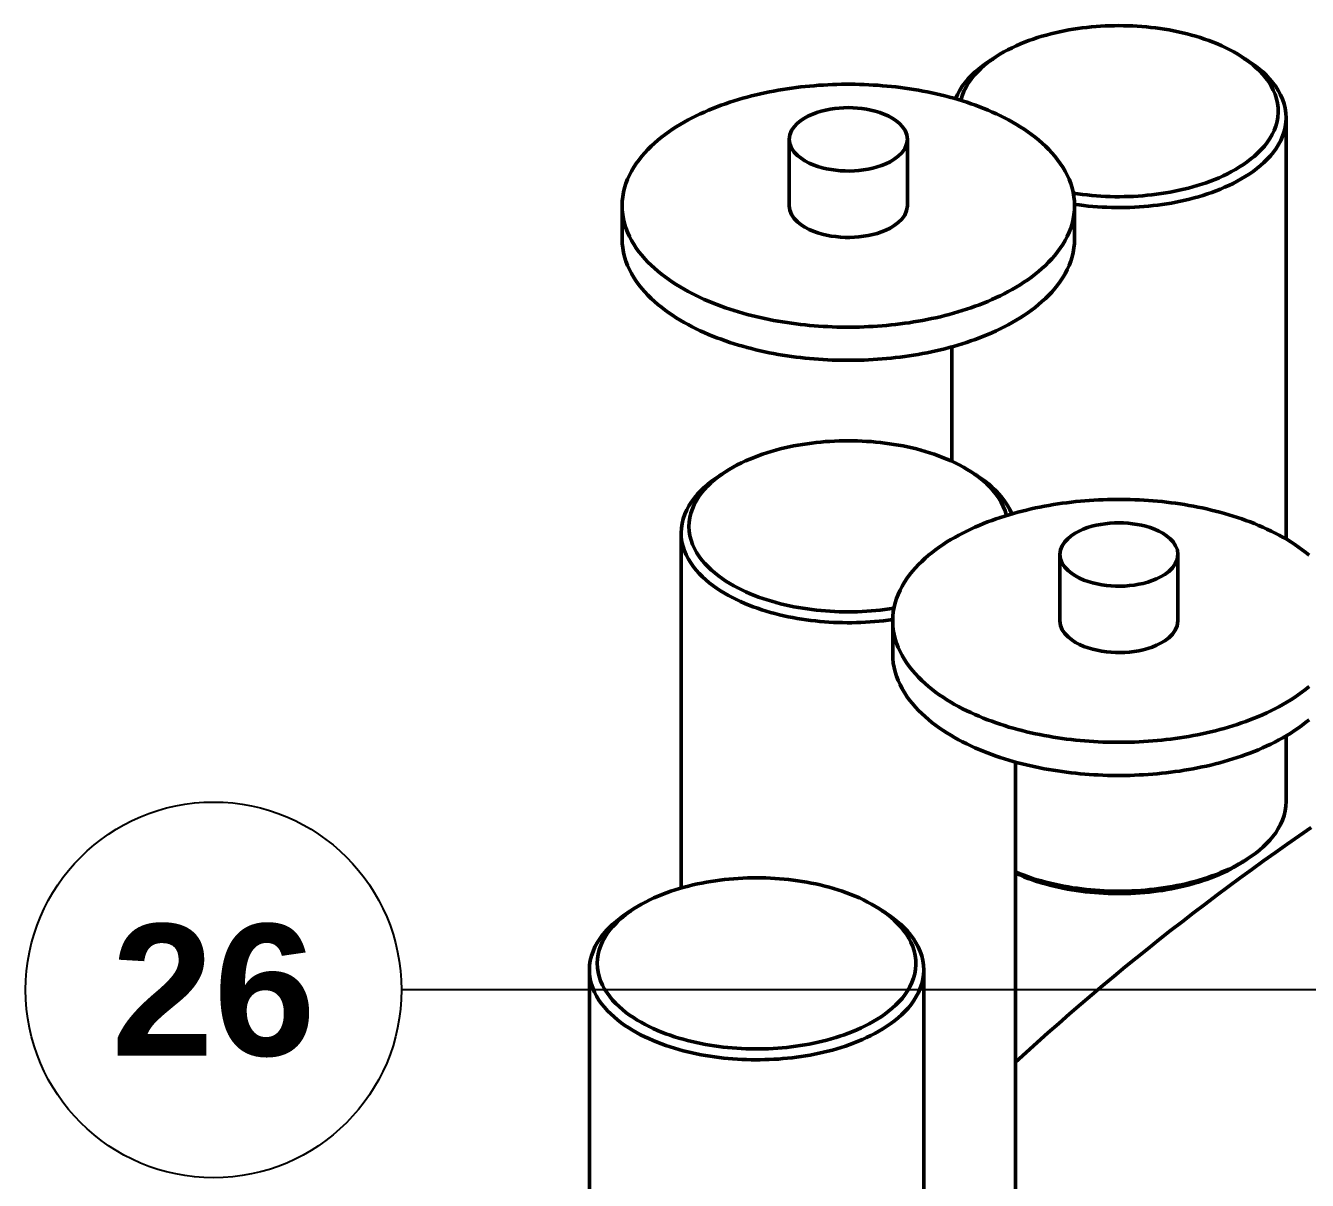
# Model space of a CAD drawing. Header units: millimetres. Extents: x 0 to 841, y 0 to 594.
# Drawn here: x 218.7 to 252.8, y 404.14 to 434.87 of the extents above; entities that cross this region are included whole.
import ezdxf
from ezdxf.enums import TextEntityAlignment as Align

# ---------------------------------------------------------------- set-up
doc = ezdxf.new("R2010")
doc.units = ezdxf.units.MM
for name, color, linetype, lineweight in [('COTA', 7, 'CONTINUOUS', 25), ('FINA', 7, 'CONTINUOUS', 25), ('TXT', 7, 'CONTINUOUS', 25), ('VIS', 7, 'CONTINUOUS', 50)]:
    doc.layers.add(name, color=color, linetype=linetype, lineweight=lineweight)
doc.styles.add('STDB', font='LiberationSans-Bold.ttf')

msp = doc.modelspace()

# ---------------------------------------------------------------- linework, layer by layer
at = {"layer": 'COTA'}
msp.add_line((323.043, 409.209), (228.697, 409.209), dxfattribs=at)
at = {"layer": 'FINA'}
msp.add_circle((223.697, 409.209), 5, dxfattribs=at)
at = {"layer": 'VIS'}
for points in [[(251.057, 434.042), (250.954, 434.107), (250.848, 434.169), (250.741, 434.227), (250.632, 434.281), (250.521, 434.333), (250.409, 434.382), (250.296, 434.428), (250.182, 434.472), (250.067, 434.513), (249.952, 434.551), (249.835, 434.587), (249.718, 434.62), (249.6, 434.651), (249.481, 434.68), (249.362, 434.707), (249.242, 434.732), (249.122, 434.754), (249.002, 434.775), (248.881, 434.793), (248.76, 434.809), (248.639, 434.824), (248.518, 434.836), (248.396, 434.846), (248.275, 434.855), (248.153, 434.862), (248.031, 434.866), (247.909, 434.869), (247.787, 434.87), (247.665, 434.869), (247.543, 434.866), (247.421, 434.862), (247.299, 434.855), (247.177, 434.846), (247.055, 434.836), (246.934, 434.824), (246.813, 434.809), (246.692, 434.793), (246.571, 434.775), (246.451, 434.754), (246.331, 434.732), (246.211, 434.707), (246.092, 434.68), (245.974, 434.651), (245.856, 434.62), (245.738, 434.587), (245.622, 434.551), (245.506, 434.513), (245.391, 434.472), (245.277, 434.428), (245.164, 434.382), (245.052, 434.333), (244.942, 434.281), (244.833, 434.227), (244.725, 434.169), (244.62, 434.107), (244.516, 434.042)], [(244.355, 433.937), (244.25, 433.867), (244.149, 433.792), (244.05, 433.714), (243.955, 433.631), (243.864, 433.544), (243.777, 433.452), (243.695, 433.356), (243.62, 433.255), (243.551, 433.149), (243.491, 433.038), (243.439, 432.923)], [(244.516, 434.042), (244.411, 433.971), (244.309, 433.895), (244.21, 433.816), (244.114, 433.731), (244.023, 433.642), (243.938, 433.548), (243.858, 433.449), (243.784, 433.345), (243.719, 433.236), (243.663, 433.122), (243.616, 433.003), (243.581, 432.881)], [(244.516, 434.042), (244.355, 433.937)], [(244.438, 433.99), (244.424, 433.981), (244.41, 433.973), (244.396, 433.964), (244.382, 433.955), (244.369, 433.946), (244.355, 433.937)], [(250.785, 430.984), (250.892, 431.044), (250.998, 431.108), (251.102, 431.175), (251.203, 431.246), (251.301, 431.321), (251.396, 431.4), (251.487, 431.483), (251.574, 431.571), (251.656, 431.663), (251.732, 431.76), (251.801, 431.862), (251.864, 431.969), (251.917, 432.08), (251.961, 432.196), (251.994, 432.315), (252.016, 432.436), (252.026, 432.559), (252.023, 432.682), (252.008, 432.805), (251.981, 432.925), (251.943, 433.043), (251.895, 433.156), (251.837, 433.266), (251.772, 433.37), (251.699, 433.47), (251.621, 433.565), (251.537, 433.656), (251.448, 433.742), (251.355, 433.823), (251.259, 433.9), (251.159, 433.973), (251.057, 434.042)], [(251.057, 434.042), (251.218, 433.937)], [(251.218, 433.937), (251.205, 433.946), (251.191, 433.955), (251.177, 433.964), (251.163, 433.973), (251.149, 433.981), (251.135, 433.99)], [(252.236, 432.417), (252.229, 432.544), (252.211, 432.67), (252.18, 432.793), (252.139, 432.913), (252.087, 433.029), (252.026, 433.141), (251.958, 433.248), (251.882, 433.35), (251.8, 433.448), (251.713, 433.54), (251.622, 433.628), (251.526, 433.712), (251.426, 433.791), (251.324, 433.866), (251.218, 433.937)], [(246.606, 430.078), (246.601, 430.198), (246.589, 430.318), (246.568, 430.437), (246.54, 430.555), (246.504, 430.67), (246.46, 430.783), (246.411, 430.893), (246.355, 431), (246.294, 431.104), (246.227, 431.205), (246.156, 431.303), (246.081, 431.397), (246.001, 431.489), (245.919, 431.577), (245.833, 431.662), (245.744, 431.744), (245.653, 431.823), (245.559, 431.899), (245.463, 431.972), (245.365, 432.043), (245.265, 432.111), (245.163, 432.176), (245.06, 432.24), (244.956, 432.3), (244.85, 432.359), (244.743, 432.415), (244.635, 432.469), (244.526, 432.521), (244.416, 432.571), (244.305, 432.619), (244.193, 432.665), (244.081, 432.709), (243.968, 432.751), (243.854, 432.792), (243.739, 432.83), (243.624, 432.867), (243.509, 432.903), (243.393, 432.937), (243.276, 432.969), (243.159, 432.999), (243.042, 433.028), (242.924, 433.056), (242.806, 433.081), (242.688, 433.106), (242.569, 433.129), (242.45, 433.15), (242.331, 433.17), (242.212, 433.189), (242.092, 433.206), (241.972, 433.222), (241.852, 433.237), (241.732, 433.25), (241.612, 433.262), (241.492, 433.272), (241.371, 433.282), (241.251, 433.289), (241.13, 433.296), (241.009, 433.301), (240.888, 433.305), (240.768, 433.308), (240.647, 433.309), (240.526, 433.309), (240.405, 433.308), (240.284, 433.305), (240.164, 433.301), (240.043, 433.296), (239.922, 433.289), (239.802, 433.282), (239.681, 433.272), (239.561, 433.262), (239.441, 433.25), (239.32, 433.237), (239.2, 433.222), (239.081, 433.206), (238.961, 433.189), (238.842, 433.17), (238.723, 433.15), (238.604, 433.129), (238.485, 433.106), (238.367, 433.081), (238.249, 433.056), (238.131, 433.028), (238.014, 432.999), (237.897, 432.969), (237.78, 432.937), (237.664, 432.903), (237.549, 432.867), (237.434, 432.83), (237.319, 432.792), (237.205, 432.751), (237.092, 432.709), (236.98, 432.665), (236.868, 432.619), (236.757, 432.571), (236.647, 432.521), (236.538, 432.469), (236.43, 432.415), (236.323, 432.359), (236.217, 432.3), (236.113, 432.24), (236.009, 432.176), (235.908, 432.111), (235.808, 432.043), (235.71, 431.972), (235.614, 431.899), (235.52, 431.823), (235.429, 431.744), (235.34, 431.662), (235.254, 431.577), (235.171, 431.489), (235.092, 431.397), (235.017, 431.303), (234.946, 431.205), (234.879, 431.104), (234.818, 431), (234.762, 430.893), (234.712, 430.783), (234.669, 430.67), (234.633, 430.555), (234.605, 430.437), (234.584, 430.318), (234.571, 430.198), (234.567, 430.078)], [(242.157, 431.844), (242.141, 431.964), (242.096, 432.076), (242.029, 432.177), (241.946, 432.265), (241.853, 432.342), (241.752, 432.409), (241.645, 432.466), (241.535, 432.516), (241.421, 432.558), (241.305, 432.593), (241.188, 432.623), (241.069, 432.646), (240.949, 432.664), (240.828, 432.677), (240.708, 432.684), (240.586, 432.687), (240.465, 432.684), (240.344, 432.677), (240.224, 432.664), (240.104, 432.646), (239.985, 432.623), (239.868, 432.593), (239.752, 432.558), (239.638, 432.516), (239.528, 432.466), (239.421, 432.409), (239.32, 432.342), (239.226, 432.265), (239.144, 432.177), (239.077, 432.076), (239.032, 431.964), (239.016, 431.844)], [(250.933, 430.728), (251.041, 430.789), (251.148, 430.852), (251.253, 430.92), (251.355, 430.991), (251.454, 431.065), (251.551, 431.144), (251.644, 431.227), (251.732, 431.314), (251.817, 431.405), (251.896, 431.501), (251.969, 431.602), (252.035, 431.707), (252.093, 431.817), (252.143, 431.931), (252.183, 432.049), (252.212, 432.17), (252.23, 432.293), (252.236, 432.417)], [(252.236, 432.417), (252.236, 421.207)], [(239.016, 431.844), (239.033, 431.722), (239.079, 431.608), (239.148, 431.506), (239.233, 431.416), (239.329, 431.339), (239.433, 431.272), (239.542, 431.214), (239.655, 431.165), (239.772, 431.123), (239.89, 431.088), (240.01, 431.06), (240.131, 431.037), (240.254, 431.02), (240.377, 431.008), (240.5, 431.002), (240.623, 431.001), (240.747, 431.005), (240.87, 431.015), (240.993, 431.029), (241.114, 431.05), (241.235, 431.076), (241.354, 431.108), (241.471, 431.147), (241.586, 431.194), (241.697, 431.248)], [(239.016, 431.844), (239.016, 430.078)], [(241.697, 431.248), (241.81, 431.315), (241.915, 431.394), (242.009, 431.487), (242.086, 431.593), (242.138, 431.714), (242.157, 431.844)], [(242.157, 431.844), (242.157, 430.078)], [(246.573, 430.413), (246.695, 430.394), (246.817, 430.378), (246.94, 430.363), (247.063, 430.351), (247.186, 430.341), (247.309, 430.332), (247.432, 430.326), (247.555, 430.321), (247.679, 430.318), (247.802, 430.318), (247.926, 430.319), (248.049, 430.322), (248.172, 430.327), (248.295, 430.334), (248.419, 430.343), (248.541, 430.354), (248.664, 430.367), (248.787, 430.382), (248.909, 430.399), (249.031, 430.418), (249.152, 430.439), (249.274, 430.462), (249.394, 430.488), (249.515, 430.515), (249.634, 430.545), (249.753, 430.577), (249.872, 430.612), (249.99, 430.649), (250.107, 430.689), (250.223, 430.731), (250.337, 430.776), (250.451, 430.823), (250.564, 430.874), (250.675, 430.928), (250.785, 430.984)], [(246.605, 430.114), (246.727, 430.097), (246.85, 430.082), (246.972, 430.069), (247.095, 430.058), (247.218, 430.048), (247.341, 430.041), (247.464, 430.035), (247.588, 430.031), (247.711, 430.029), (247.834, 430.029), (247.958, 430.03), (248.081, 430.034), (248.204, 430.039), (248.327, 430.046), (248.45, 430.055), (248.573, 430.066), (248.696, 430.079), (248.818, 430.094), (248.94, 430.11), (249.062, 430.129), (249.184, 430.149), (249.305, 430.172), (249.426, 430.197), (249.546, 430.223), (249.666, 430.252), (249.785, 430.283), (249.904, 430.316), (250.022, 430.352), (250.14, 430.39), (250.256, 430.43), (250.372, 430.473), (250.486, 430.519), (250.6, 430.567), (250.712, 430.618), (250.823, 430.671), (250.933, 430.728)], [(234.567, 430.078), (234.571, 429.957), (234.584, 429.837), (234.605, 429.718), (234.633, 429.601), (234.669, 429.485), (234.712, 429.373), (234.762, 429.262), (234.818, 429.155), (234.879, 429.051), (234.945, 428.95), (235.016, 428.853), (235.091, 428.758), (235.171, 428.667), (235.253, 428.579), (235.339, 428.494), (235.428, 428.412), (235.519, 428.333), (235.613, 428.257), (235.709, 428.184), (235.807, 428.113), (235.906, 428.045), (236.008, 427.98), (236.111, 427.917), (236.215, 427.856), (236.321, 427.797), (236.428, 427.741), (236.536, 427.687), (236.645, 427.635), (236.755, 427.585), (236.865, 427.537), (236.977, 427.491), (237.09, 427.447), (237.203, 427.405), (237.316, 427.364), (237.431, 427.326), (237.546, 427.289), (237.661, 427.253), (237.777, 427.219), (237.893, 427.187), (238.01, 427.157), (238.128, 427.128), (238.245, 427.1), (238.363, 427.074), (238.481, 427.05), (238.6, 427.027), (238.719, 427.005), (238.838, 426.985), (238.957, 426.967), (239.076, 426.949), (239.196, 426.933), (239.316, 426.919), (239.436, 426.905), (239.556, 426.894), (239.677, 426.883), (239.797, 426.874), (239.917, 426.866), (240.038, 426.859), (240.159, 426.854), (240.279, 426.85), (240.4, 426.847), (240.521, 426.846), (240.642, 426.846), (240.762, 426.847), (240.883, 426.85), (241.004, 426.854), (241.124, 426.859), (241.245, 426.865), (241.365, 426.873), (241.486, 426.882), (241.606, 426.893), (241.726, 426.904), (241.846, 426.917), (241.966, 426.932), (242.086, 426.948), (242.205, 426.965), (242.325, 426.984), (242.444, 427.004), (242.563, 427.025), (242.681, 427.048), (242.799, 427.072), (242.917, 427.098), (243.035, 427.125), (243.152, 427.154), (243.269, 427.185), (243.386, 427.217), (243.502, 427.25), (243.617, 427.285), (243.732, 427.322), (243.846, 427.361), (243.96, 427.401), (244.073, 427.443), (244.186, 427.487), (244.298, 427.533), (244.409, 427.581), (244.519, 427.631), (244.628, 427.682), (244.736, 427.736), (244.843, 427.792)], [(234.567, 430.078), (234.567, 429.194)], [(239.016, 430.078), (239.033, 429.956), (239.079, 429.841), (239.148, 429.739), (239.233, 429.65), (239.329, 429.572), (239.433, 429.505), (239.542, 429.448), (239.655, 429.399), (239.772, 429.357), (239.89, 429.322), (240.01, 429.293), (240.131, 429.271), (240.254, 429.254), (240.377, 429.242), (240.5, 429.236), (240.623, 429.235), (240.747, 429.239), (240.87, 429.248), (240.993, 429.263), (241.114, 429.284), (241.235, 429.31), (241.354, 429.342), (241.471, 429.381), (241.586, 429.427), (241.697, 429.481)], [(241.697, 429.481), (241.81, 429.549), (241.915, 429.628), (242.009, 429.72), (242.086, 429.827), (242.138, 429.948), (242.157, 430.078)], [(244.843, 427.792), (244.949, 427.851), (245.054, 427.912), (245.157, 427.975), (245.259, 428.04), (245.359, 428.108), (245.458, 428.179), (245.554, 428.253), (245.648, 428.329), (245.74, 428.408), (245.829, 428.49), (245.915, 428.575), (245.999, 428.663), (246.078, 428.754), (246.154, 428.849), (246.225, 428.947), (246.292, 429.048), (246.354, 429.152), (246.41, 429.26), (246.46, 429.37), (246.503, 429.483), (246.539, 429.599), (246.568, 429.717), (246.589, 429.836), (246.601, 429.956), (246.606, 430.078)], [(246.606, 430.078), (246.606, 429.194)], [(234.567, 429.194), (234.571, 429.074), (234.584, 428.954), (234.605, 428.835), (234.633, 428.717), (234.669, 428.602), (234.712, 428.489), (234.762, 428.379), (234.818, 428.272), (234.879, 428.168), (234.945, 428.067), (235.016, 427.97), (235.091, 427.875), (235.171, 427.784), (235.253, 427.696), (235.339, 427.611), (235.428, 427.529), (235.519, 427.45), (235.613, 427.374), (235.709, 427.301), (235.807, 427.23), (235.906, 427.162), (236.008, 427.097), (236.111, 427.033), (236.215, 426.973), (236.321, 426.914), (236.428, 426.858), (236.536, 426.804), (236.645, 426.752), (236.755, 426.702), (236.865, 426.654), (236.977, 426.608), (237.09, 426.564), (237.203, 426.522), (237.316, 426.481), (237.431, 426.442), (237.546, 426.405), (237.661, 426.37), (237.777, 426.336), (237.893, 426.304), (238.01, 426.274), (238.128, 426.245), (238.245, 426.217), (238.363, 426.191), (238.481, 426.167), (238.6, 426.144), (238.719, 426.122), (238.838, 426.102), (238.957, 426.083), (239.076, 426.066), (239.196, 426.05), (239.316, 426.035), (239.436, 426.022), (239.556, 426.01), (239.677, 426), (239.797, 425.991), (239.917, 425.983), (240.038, 425.976), (240.159, 425.971), (240.279, 425.967), (240.4, 425.964), (240.521, 425.963), (240.642, 425.963), (240.762, 425.964), (240.883, 425.967), (241.004, 425.97), (241.124, 425.976), (241.245, 425.982), (241.365, 425.99), (241.486, 425.999), (241.606, 426.009), (241.726, 426.021), (241.846, 426.034), (241.966, 426.049), (242.086, 426.065), (242.205, 426.082), (242.325, 426.1), (242.444, 426.12), (242.563, 426.142), (242.681, 426.165), (242.799, 426.189), (242.917, 426.215), (243.035, 426.242), (243.152, 426.271), (243.269, 426.301), (243.386, 426.333), (243.502, 426.367), (243.617, 426.402), (243.732, 426.439), (243.846, 426.478), (243.96, 426.518), (244.073, 426.56), (244.186, 426.604), (244.298, 426.65), (244.409, 426.698), (244.519, 426.748), (244.628, 426.799), (244.736, 426.853), (244.843, 426.909)], [(244.843, 426.909), (244.949, 426.968), (245.054, 427.028), (245.157, 427.092), (245.259, 427.157), (245.359, 427.225), (245.458, 427.296), (245.554, 427.369), (245.648, 427.446), (245.74, 427.525), (245.829, 427.607), (245.915, 427.692), (245.999, 427.78), (246.078, 427.871), (246.154, 427.966), (246.225, 428.064), (246.292, 428.165), (246.354, 428.269), (246.41, 428.377), (246.46, 428.487), (246.503, 428.6), (246.539, 428.716), (246.568, 428.833), (246.589, 428.953), (246.601, 429.073), (246.606, 429.194)], [(243.338, 426.32), (243.338, 423.278)], [(243.857, 422.995), (243.753, 423.059), (243.648, 423.121), (243.54, 423.179), (243.431, 423.234), (243.321, 423.286), (243.209, 423.334), (243.096, 423.381), (242.982, 423.424), (242.867, 423.465), (242.751, 423.503), (242.635, 423.539), (242.517, 423.573), (242.399, 423.604), (242.281, 423.633), (242.162, 423.659), (242.042, 423.684), (241.922, 423.706), (241.802, 423.727), (241.681, 423.745), (241.56, 423.761), (241.439, 423.776), (241.318, 423.788), (241.196, 423.799), (241.074, 423.807), (240.952, 423.814), (240.83, 423.819), (240.708, 423.821), (240.586, 423.822), (240.464, 423.821), (240.342, 423.819), (240.22, 423.814), (240.099, 423.807), (239.977, 423.799), (239.855, 423.788), (239.734, 423.776), (239.613, 423.761), (239.492, 423.745), (239.371, 423.727), (239.251, 423.706), (239.131, 423.684), (239.011, 423.659), (238.892, 423.633), (238.774, 423.604), (238.656, 423.573), (238.538, 423.539), (238.422, 423.503), (238.306, 423.465), (238.191, 423.424), (238.077, 423.381), (237.964, 423.334), (237.852, 423.286), (237.741, 423.234), (237.632, 423.179), (237.525, 423.121), (237.42, 423.059), (237.316, 422.995)], [(237.316, 422.995), (237.215, 422.926), (237.117, 422.855), (237.022, 422.779), (236.931, 422.699), (236.843, 422.615), (236.76, 422.526), (236.682, 422.433), (236.609, 422.335), (236.544, 422.232), (236.486, 422.125), (236.437, 422.014), (236.398, 421.899), (236.369, 421.781), (236.352, 421.66), (236.347, 421.539), (236.354, 421.418), (236.372, 421.297), (236.402, 421.18), (236.443, 421.065), (236.493, 420.954), (236.551, 420.848), (236.618, 420.746), (236.69, 420.648), (236.769, 420.556), (236.853, 420.468), (236.941, 420.384), (237.033, 420.304), (237.129, 420.229), (237.227, 420.158), (237.328, 420.09), (237.431, 420.026), (237.537, 419.965), (237.644, 419.907), (237.753, 419.853), (237.863, 419.802), (237.974, 419.753), (238.087, 419.707), (238.201, 419.664), (238.315, 419.624), (238.431, 419.586), (238.547, 419.55), (238.664, 419.517), (238.782, 419.486), (238.9, 419.458), (239.019, 419.431), (239.138, 419.407), (239.258, 419.385), (239.377, 419.364), (239.498, 419.346), (239.618, 419.33), (239.739, 419.316), (239.86, 419.303), (239.981, 419.293), (240.103, 419.285), (240.224, 419.278), (240.346, 419.274), (240.467, 419.271), (240.589, 419.27), (240.71, 419.271), (240.832, 419.274), (240.953, 419.278), (241.075, 419.285), (241.196, 419.293), (241.317, 419.304), (241.438, 419.316), (241.559, 419.331), (241.68, 419.347), (241.8, 419.365)], [(237.316, 422.995), (237.155, 422.89)], [(237.238, 422.942), (237.224, 422.933), (237.21, 422.925), (237.196, 422.916), (237.182, 422.907), (237.168, 422.898), (237.155, 422.89)], [(244.792, 421.833), (244.757, 421.955), (244.71, 422.074), (244.654, 422.188), (244.589, 422.297), (244.515, 422.401), (244.436, 422.5), (244.35, 422.594), (244.259, 422.683), (244.164, 422.768), (244.065, 422.848), (243.962, 422.923), (243.857, 422.995)], [(243.857, 422.995), (244.018, 422.89)], [(244.018, 422.89), (244.004, 422.898), (243.991, 422.907), (243.977, 422.916), (243.963, 422.925), (243.949, 422.933), (243.935, 422.942)], [(237.155, 422.89), (237.049, 422.818), (236.947, 422.743), (236.847, 422.664), (236.752, 422.58), (236.66, 422.492), (236.573, 422.4), (236.491, 422.303), (236.415, 422.2), (236.347, 422.093), (236.286, 421.982), (236.234, 421.866), (236.193, 421.745), (236.162, 421.622), (236.144, 421.496), (236.137, 421.369)], [(244.934, 421.876), (244.882, 421.991), (244.822, 422.101), (244.753, 422.207), (244.678, 422.308), (244.596, 422.404), (244.51, 422.496), (244.418, 422.583), (244.323, 422.666), (244.224, 422.744), (244.123, 422.819), (244.018, 422.89)], [(252.853, 420.775), (252.759, 420.851), (252.663, 420.924), (252.565, 420.995), (252.465, 421.063), (252.364, 421.129), (252.261, 421.192), (252.156, 421.252), (252.05, 421.311), (251.943, 421.367), (251.835, 421.421), (251.726, 421.473), (251.616, 421.523), (251.505, 421.571), (251.394, 421.617), (251.281, 421.661), (251.168, 421.703), (251.054, 421.744), (250.94, 421.783), (250.825, 421.82), (250.709, 421.855), (250.593, 421.889), (250.476, 421.921), (250.359, 421.951), (250.242, 421.98), (250.124, 422.008), (250.006, 422.034), (249.888, 422.058), (249.769, 422.081), (249.651, 422.103), (249.531, 422.123), (249.412, 422.141), (249.292, 422.159), (249.173, 422.175), (249.053, 422.189), (248.933, 422.202), (248.812, 422.214), (248.692, 422.225), (248.571, 422.234), (248.451, 422.242), (248.33, 422.248), (248.21, 422.253), (248.089, 422.257), (247.968, 422.26), (247.847, 422.261), (247.726, 422.261), (247.605, 422.26), (247.485, 422.257), (247.364, 422.253), (247.243, 422.248), (247.122, 422.242), (247.002, 422.234), (246.881, 422.225), (246.761, 422.214), (246.641, 422.202), (246.521, 422.189), (246.401, 422.175), (246.281, 422.159), (246.161, 422.141), (246.042, 422.123), (245.923, 422.103), (245.804, 422.081), (245.685, 422.058), (245.567, 422.034), (245.449, 422.008), (245.331, 421.98), (245.214, 421.951), (245.097, 421.921), (244.98, 421.889), (244.864, 421.855), (244.749, 421.82), (244.634, 421.783), (244.519, 421.744), (244.406, 421.703), (244.292, 421.661), (244.18, 421.617), (244.068, 421.571), (243.957, 421.523), (243.847, 421.473), (243.738, 421.421), (243.63, 421.367), (243.523, 421.311), (243.417, 421.252), (243.313, 421.192), (243.21, 421.129), (243.108, 421.063), (243.008, 420.995), (242.91, 420.924), (242.814, 420.851), (242.721, 420.775), (242.629, 420.696), (242.54, 420.614), (242.454, 420.529), (242.372, 420.441), (242.292, 420.35), (242.217, 420.255), (242.146, 420.158), (242.079, 420.057), (242.018, 419.953), (241.962, 419.845), (241.913, 419.735), (241.87, 419.622), (241.833, 419.507), (241.805, 419.39), (241.784, 419.271), (241.772, 419.151), (241.767, 419.03)], [(249.357, 420.796), (249.341, 420.916), (249.296, 421.028), (249.229, 421.129), (249.147, 421.217), (249.053, 421.294), (248.952, 421.361), (248.845, 421.419), (248.735, 421.468), (248.621, 421.51), (248.505, 421.546), (248.388, 421.575), (248.269, 421.598), (248.149, 421.616), (248.029, 421.629), (247.908, 421.637), (247.787, 421.639), (247.666, 421.637), (247.545, 421.629), (247.424, 421.616), (247.304, 421.598), (247.185, 421.575), (247.068, 421.546), (246.952, 421.51), (246.838, 421.468), (246.728, 421.419), (246.621, 421.361), (246.52, 421.294), (246.427, 421.217), (246.344, 421.129), (246.277, 421.028), (246.232, 420.916), (246.216, 420.796)], [(236.137, 421.369), (236.143, 421.248), (236.16, 421.128), (236.188, 421.01), (236.226, 420.895), (236.274, 420.783), (236.33, 420.675), (236.393, 420.572), (236.463, 420.472), (236.539, 420.378), (236.62, 420.287), (236.706, 420.201), (236.795, 420.119), (236.888, 420.041), (236.985, 419.967), (237.083, 419.897), (237.185, 419.83), (237.288, 419.766), (237.394, 419.706), (237.501, 419.649), (237.609, 419.594), (237.719, 419.543), (237.83, 419.494), (237.943, 419.448), (238.056, 419.405), (238.17, 419.364), (238.286, 419.325), (238.401, 419.289), (238.518, 419.255), (238.635, 419.223), (238.753, 419.193), (238.871, 419.165), (238.99, 419.14), (239.109, 419.116), (239.228, 419.095), (239.348, 419.075), (239.468, 419.057), (239.589, 419.042), (239.709, 419.028), (239.83, 419.016), (239.951, 419.005), (240.072, 418.997), (240.194, 418.99), (240.315, 418.985), (240.436, 418.982), (240.558, 418.981), (240.679, 418.981), (240.801, 418.984), (240.922, 418.988), (241.043, 418.993), (241.164, 419.001), (241.285, 419.01), (241.406, 419.022), (241.527, 419.035), (241.648, 419.05), (241.768, 419.067)], [(236.137, 421.369), (236.137, 411.92)], [(246.216, 420.796), (246.233, 420.674), (246.279, 420.56), (246.348, 420.458), (246.433, 420.368), (246.53, 420.291), (246.633, 420.224), (246.742, 420.166), (246.856, 420.117), (246.972, 420.075), (247.09, 420.04), (247.21, 420.012), (247.332, 419.989), (247.454, 419.972), (247.577, 419.961), (247.7, 419.954), (247.824, 419.953), (247.947, 419.957), (248.07, 419.967), (248.193, 419.982), (248.315, 420.002), (248.435, 420.028), (248.554, 420.061), (248.672, 420.1), (248.786, 420.146), (248.897, 420.2)], [(246.216, 420.796), (246.216, 419.03)], [(248.897, 420.2), (249.01, 420.268), (249.115, 420.347), (249.209, 420.439), (249.286, 420.546), (249.338, 420.666), (249.357, 420.796)], [(249.357, 420.796), (249.357, 419.03)], [(241.767, 419.03), (241.772, 418.909), (241.784, 418.789), (241.805, 418.67), (241.833, 418.553), (241.869, 418.438), (241.912, 418.325), (241.962, 418.215), (242.018, 418.108), (242.079, 418.004), (242.145, 417.903), (242.216, 417.805), (242.292, 417.711), (242.371, 417.619), (242.454, 417.531), (242.539, 417.446), (242.628, 417.365), (242.719, 417.286), (242.813, 417.209), (242.909, 417.136), (243.007, 417.065), (243.107, 416.997), (243.208, 416.932), (243.311, 416.869), (243.415, 416.808), (243.521, 416.75), (243.628, 416.693), (243.736, 416.639), (243.845, 416.587), (243.955, 416.537), (244.066, 416.49), (244.177, 416.444), (244.29, 416.399), (244.403, 416.357), (244.517, 416.317), (244.631, 416.278), (244.746, 416.241), (244.861, 416.205), (244.977, 416.172), (245.094, 416.14), (245.211, 416.109), (245.328, 416.08), (245.445, 416.053), (245.563, 416.027), (245.682, 416.002), (245.8, 415.979), (245.919, 415.958), (246.038, 415.937), (246.157, 415.919), (246.277, 415.901), (246.396, 415.885), (246.516, 415.871), (246.636, 415.858), (246.756, 415.846), (246.877, 415.835), (246.997, 415.826), (247.118, 415.818), (247.238, 415.812), (247.359, 415.806), (247.48, 415.802), (247.6, 415.8), (247.721, 415.798), (247.842, 415.798), (247.963, 415.799), (248.083, 415.802), (248.204, 415.806), (248.325, 415.811), (248.445, 415.817), (248.566, 415.825), (248.686, 415.834), (248.806, 415.845), (248.927, 415.857), (249.047, 415.87), (249.166, 415.884), (249.286, 415.9), (249.406, 415.917), (249.525, 415.936), (249.644, 415.956), (249.763, 415.977), (249.881, 416), (250, 416.024), (250.118, 416.05), (250.235, 416.078), (250.353, 416.106), (250.469, 416.137), (250.586, 416.169), (250.702, 416.202), (250.817, 416.238), (250.932, 416.275), (251.047, 416.313), (251.161, 416.353), (251.274, 416.396), (251.386, 416.44), (251.498, 416.485), (251.609, 416.533), (251.719, 416.583), (251.828, 416.635), (251.936, 416.689), (252.043, 416.745)], [(241.767, 419.03), (241.767, 418.147)], [(246.216, 419.03), (246.233, 418.908), (246.279, 418.794), (246.348, 418.691), (246.433, 418.602), (246.53, 418.525), (246.633, 418.458), (246.742, 418.4), (246.856, 418.351), (246.972, 418.309), (247.09, 418.274), (247.21, 418.246), (247.332, 418.223), (247.454, 418.206), (247.577, 418.194), (247.7, 418.188), (247.824, 418.187), (247.947, 418.191), (248.07, 418.201), (248.193, 418.215), (248.315, 418.236), (248.435, 418.262), (248.554, 418.294), (248.672, 418.333), (248.786, 418.38), (248.897, 418.434)], [(248.897, 418.434), (249.01, 418.501), (249.115, 418.58), (249.209, 418.673), (249.286, 418.779), (249.338, 418.9), (249.357, 419.03)], [(241.767, 418.147), (241.772, 418.026), (241.784, 417.906), (241.805, 417.787), (241.833, 417.67), (241.869, 417.554), (241.912, 417.442), (241.962, 417.332), (242.018, 417.224), (242.079, 417.12), (242.145, 417.02), (242.216, 416.922), (242.292, 416.828), (242.371, 416.736), (242.454, 416.648), (242.539, 416.563), (242.628, 416.481), (242.719, 416.402), (242.813, 416.326), (242.909, 416.253), (243.007, 416.182), (243.107, 416.114), (243.208, 416.049), (243.311, 415.986), (243.415, 415.925), (243.521, 415.867), (243.628, 415.81), (243.736, 415.756), (243.845, 415.704), (243.955, 415.654), (244.066, 415.606), (244.177, 415.56), (244.29, 415.516), (244.403, 415.474), (244.517, 415.433), (244.631, 415.395), (244.746, 415.358), (244.861, 415.322), (244.977, 415.289), (245.094, 415.256), (245.211, 415.226), (245.328, 415.197), (245.445, 415.169), (245.563, 415.143), (245.682, 415.119), (245.8, 415.096), (245.919, 415.074), (246.038, 415.054), (246.157, 415.036), (246.277, 415.018), (246.396, 415.002), (246.516, 414.988), (246.636, 414.975), (246.756, 414.963), (246.877, 414.952), (246.997, 414.943), (247.118, 414.935), (247.238, 414.928), (247.359, 414.923), (247.48, 414.919), (247.6, 414.916), (247.721, 414.915), (247.842, 414.915), (247.963, 414.916), (248.083, 414.919), (248.204, 414.923), (248.325, 414.928), (248.445, 414.934), (248.566, 414.942), (248.686, 414.951), (248.806, 414.962), (248.927, 414.973), (249.047, 414.987), (249.166, 415.001), (249.286, 415.017), (249.406, 415.034), (249.525, 415.053), (249.644, 415.073), (249.763, 415.094), (249.881, 415.117), (250, 415.141), (250.118, 415.167), (250.235, 415.194), (250.353, 415.223), (250.469, 415.254), (250.586, 415.286), (250.702, 415.319), (250.817, 415.354), (250.932, 415.391), (251.047, 415.43), (251.161, 415.47), (251.274, 415.512), (251.386, 415.556), (251.498, 415.602), (251.609, 415.65), (251.719, 415.7), (251.828, 415.752), (251.936, 415.805), (252.043, 415.861)], [(252.043, 416.745), (252.149, 416.803), (252.254, 416.864), (252.357, 416.927), (252.459, 416.993), (252.559, 417.061), (252.658, 417.131), (252.754, 417.205), (252.848, 417.281)], [(252.043, 415.861), (252.149, 415.92), (252.254, 415.981), (252.357, 416.044), (252.459, 416.109), (252.559, 416.177), (252.658, 416.248), (252.754, 416.322), (252.848, 416.398)], [(252.236, 415.97), (252.236, 414.224)], [(245.035, 415.272), (245.035, 403.177)], [(251.218, 412.704), (251.324, 412.775), (251.426, 412.851), (251.526, 412.93), (251.622, 413.013), (251.713, 413.101), (251.8, 413.194), (251.882, 413.291), (251.958, 413.393), (252.026, 413.5), (252.087, 413.612), (252.139, 413.728), (252.18, 413.848), (252.211, 413.972), (252.229, 414.097), (252.236, 414.224)], [(252.9, 413.532), (252.582, 413.312), (252.266, 413.09), (251.95, 412.867), (251.636, 412.642), (251.322, 412.415), (251.01, 412.187), (250.699, 411.958), (250.389, 411.727), (250.08, 411.494), (249.773, 411.26), (249.466, 411.024), (249.161, 410.786), (248.858, 410.547), (248.555, 410.306), (248.254, 410.064), (247.954, 409.82), (247.656, 409.574), (247.359, 409.326), (247.063, 409.077), (246.769, 408.826), (246.476, 408.574), (246.185, 408.319), (245.895, 408.063), (245.607, 407.806), (245.32, 407.546), (245.035, 407.285)], [(250.933, 412.535), (250.981, 412.562), (251.029, 412.589), (251.077, 412.617), (251.125, 412.645), (251.172, 412.674), (251.218, 412.704)], [(251.057, 412.599), (251.218, 412.704)], [(245.035, 412.347), (245.148, 412.301), (245.261, 412.258), (245.375, 412.217), (245.491, 412.178), (245.606, 412.142), (245.723, 412.108), (245.84, 412.076), (245.958, 412.047), (246.076, 412.019), (246.195, 411.994), (246.314, 411.97), (246.433, 411.949), (246.553, 411.929), (246.673, 411.912), (246.794, 411.896), (246.914, 411.882), (247.035, 411.87), (247.156, 411.86), (247.277, 411.851), (247.398, 411.845), (247.52, 411.84), (247.641, 411.837), (247.763, 411.836), (247.884, 411.836), (248.005, 411.839), (248.127, 411.843), (248.248, 411.849), (248.369, 411.856), (248.49, 411.866), (248.611, 411.877), (248.732, 411.89), (248.852, 411.905), (248.972, 411.922), (249.092, 411.941), (249.212, 411.962), (249.331, 411.984), (249.45, 412.009), (249.568, 412.036), (249.686, 412.064), (249.804, 412.095), (249.921, 412.128), (250.037, 412.164), (250.152, 412.201), (250.267, 412.241), (250.381, 412.284), (250.493, 412.329), (250.605, 412.376), (250.716, 412.426), (250.825, 412.479), (250.933, 412.535)], [(245.035, 412.316), (245.146, 412.267), (245.258, 412.221), (245.371, 412.177), (245.484, 412.136), (245.599, 412.098), (245.715, 412.062), (245.831, 412.028), (245.947, 411.997), (246.065, 411.968), (246.183, 411.941), (246.301, 411.916), (246.42, 411.893), (246.539, 411.872), (246.658, 411.853), (246.778, 411.837), (246.898, 411.822), (247.019, 411.809), (247.139, 411.798), (247.26, 411.789), (247.38, 411.782), (247.501, 411.777), (247.622, 411.773), (247.743, 411.772), (247.864, 411.772), (247.985, 411.774), (248.106, 411.778), (248.226, 411.784), (248.347, 411.791), (248.468, 411.801), (248.588, 411.812), (248.708, 411.826), (248.828, 411.841), (248.948, 411.858), (249.067, 411.878), (249.186, 411.899), (249.305, 411.922), (249.423, 411.948), (249.541, 411.975), (249.658, 412.005), (249.775, 412.037), (249.891, 412.072), (250.006, 412.108), (250.12, 412.147), (250.234, 412.189), (250.347, 412.233), (250.458, 412.28), (250.568, 412.33), (250.677, 412.382), (250.785, 412.438)], [(250.785, 412.438), (250.831, 412.463), (250.877, 412.489), (250.922, 412.516), (250.968, 412.543), (251.013, 412.571), (251.057, 412.599)], [(251.057, 412.599), (251.07, 412.608), (251.083, 412.616), (251.096, 412.625), (251.109, 412.634), (251.122, 412.643), (251.135, 412.652)], [(241.416, 411.364), (241.312, 411.428), (241.207, 411.49), (241.1, 411.548), (240.991, 411.603), (240.88, 411.655), (240.768, 411.703), (240.655, 411.75), (240.541, 411.793), (240.426, 411.834), (240.31, 411.872), (240.194, 411.908), (240.076, 411.942), (239.958, 411.973), (239.84, 412.002), (239.721, 412.028), (239.601, 412.053), (239.481, 412.075), (239.361, 412.096), (239.24, 412.114), (239.119, 412.13), (238.998, 412.145), (238.877, 412.157), (238.755, 412.168), (238.633, 412.176), (238.512, 412.183), (238.39, 412.188), (238.268, 412.19), (238.146, 412.191), (238.024, 412.19), (237.902, 412.188), (237.78, 412.183), (237.658, 412.176), (237.536, 412.168), (237.414, 412.157), (237.293, 412.145), (237.172, 412.13), (237.051, 412.114), (236.93, 412.096), (236.81, 412.075), (236.69, 412.053), (236.57, 412.028), (236.451, 412.002), (236.333, 411.973), (236.215, 411.942), (236.097, 411.908), (235.981, 411.872), (235.865, 411.834), (235.75, 411.793), (235.636, 411.75), (235.523, 411.703), (235.411, 411.655), (235.301, 411.603), (235.192, 411.548), (235.084, 411.49), (234.979, 411.428), (234.875, 411.364)], [(234.875, 411.364), (234.775, 411.296), (234.678, 411.225), (234.583, 411.149), (234.492, 411.07), (234.405, 410.986), (234.322, 410.898), (234.244, 410.806), (234.172, 410.709), (234.107, 410.607), (234.049, 410.501), (234, 410.391), (233.96, 410.277), (233.93, 410.16), (233.912, 410.04), (233.906, 409.919), (233.911, 409.799), (233.929, 409.679), (233.957, 409.562), (233.996, 409.447), (234.045, 409.337), (234.102, 409.23), (234.167, 409.128), (234.239, 409.031), (234.316, 408.938), (234.399, 408.85), (234.486, 408.766), (234.577, 408.687), (234.671, 408.611), (234.768, 408.539), (234.868, 408.471), (234.97, 408.407), (235.075, 408.346), (235.181, 408.288), (235.289, 408.233), (235.398, 408.182), (235.508, 408.133), (235.62, 408.087), (235.733, 408.043), (235.847, 408.003), (235.961, 407.964), (236.077, 407.928), (236.193, 407.895), (236.309, 407.863), (236.427, 407.834), (236.545, 407.807), (236.663, 407.783), (236.782, 407.76), (236.901, 407.739), (237.02, 407.721), (237.14, 407.704), (237.26, 407.689), (237.38, 407.676), (237.5, 407.665), (237.621, 407.656), (237.741, 407.649), (237.862, 407.644), (237.983, 407.641), (238.104, 407.639), (238.225, 407.639), (238.346, 407.641), (238.466, 407.645), (238.587, 407.651), (238.708, 407.659), (238.828, 407.669), (238.948, 407.68), (239.069, 407.693), (239.188, 407.709), (239.308, 407.726), (239.427, 407.745), (239.546, 407.767), (239.665, 407.79), (239.783, 407.815), (239.901, 407.843), (240.018, 407.873), (240.134, 407.905), (240.25, 407.939), (240.365, 407.976), (240.48, 408.015), (240.593, 408.057), (240.706, 408.101), (240.817, 408.148), (240.927, 408.197), (241.036, 408.25), (241.143, 408.306)], [(234.875, 411.364), (234.714, 411.259)], [(234.797, 411.311), (234.783, 411.303), (234.769, 411.294), (234.755, 411.285), (234.741, 411.276), (234.728, 411.267), (234.714, 411.259)], [(241.143, 408.306), (241.251, 408.366), (241.357, 408.429), (241.461, 408.496), (241.562, 408.567), (241.66, 408.642), (241.755, 408.721), (241.846, 408.804), (241.933, 408.892), (242.015, 408.984), (242.091, 409.082), (242.16, 409.184), (242.222, 409.29), (242.276, 409.402), (242.32, 409.517), (242.353, 409.636), (242.375, 409.757), (242.385, 409.88), (242.382, 410.004), (242.367, 410.126), (242.34, 410.247), (242.302, 410.364), (242.254, 410.478), (242.196, 410.587), (242.131, 410.692), (242.058, 410.792), (241.98, 410.887), (241.896, 410.977), (241.807, 411.063), (241.714, 411.144), (241.618, 411.221), (241.518, 411.294), (241.416, 411.364)], [(241.416, 411.364), (241.577, 411.259)], [(241.577, 411.259), (241.564, 411.267), (241.55, 411.276), (241.536, 411.285), (241.522, 411.294), (241.508, 411.303), (241.494, 411.311)], [(234.714, 411.259), (234.608, 411.187), (234.506, 411.112), (234.407, 411.033), (234.311, 410.949), (234.219, 410.861), (234.132, 410.769), (234.05, 410.672), (233.974, 410.569), (233.906, 410.462), (233.845, 410.351), (233.794, 410.235), (233.752, 410.114), (233.722, 409.991), (233.703, 409.865), (233.697, 409.738)], [(242.595, 409.738), (242.588, 409.865), (242.57, 409.991), (242.539, 410.114), (242.498, 410.235), (242.446, 410.351), (242.385, 410.462), (242.317, 410.569), (242.241, 410.672), (242.159, 410.769), (242.072, 410.861), (241.98, 410.949), (241.885, 411.033), (241.785, 411.112), (241.683, 411.187), (241.577, 411.259)], [(233.697, 409.738), (233.702, 409.617), (233.719, 409.497), (233.747, 409.379), (233.785, 409.263), (233.833, 409.152), (233.889, 409.044), (233.952, 408.94), (234.022, 408.841), (234.098, 408.746), (234.18, 408.656), (234.265, 408.57), (234.355, 408.488), (234.448, 408.41), (234.544, 408.336), (234.643, 408.265), (234.745, 408.198), (234.848, 408.135), (234.954, 408.075), (235.061, 408.017), (235.169, 407.963), (235.279, 407.912), (235.391, 407.863), (235.503, 407.817), (235.617, 407.773), (235.731, 407.732), (235.846, 407.694), (235.962, 407.657), (236.079, 407.623), (236.196, 407.591), (236.314, 407.562), (236.432, 407.534), (236.551, 407.509), (236.67, 407.485), (236.789, 407.463), (236.909, 407.444), (237.03, 407.426), (237.15, 407.41), (237.271, 407.396), (237.392, 407.384), (237.513, 407.374), (237.634, 407.366), (237.755, 407.359), (237.876, 407.354), (237.998, 407.351), (238.119, 407.35), (238.241, 407.35), (238.362, 407.353), (238.484, 407.357), (238.605, 407.363), (238.726, 407.37), (238.847, 407.38), (238.968, 407.391), (239.089, 407.404), (239.21, 407.419), (239.33, 407.436), (239.45, 407.455), (239.57, 407.475), (239.689, 407.498), (239.808, 407.523), (239.926, 407.55), (240.044, 407.578), (240.162, 407.609), (240.279, 407.642), (240.395, 407.678), (240.511, 407.715), (240.625, 407.755), (240.739, 407.798), (240.852, 407.843), (240.964, 407.89), (241.074, 407.94), (241.184, 407.993), (241.291, 408.049)], [(233.697, 409.738), (233.697, 391.546)], [(241.291, 408.049), (241.4, 408.11), (241.507, 408.174), (241.612, 408.241), (241.714, 408.312), (241.813, 408.386), (241.91, 408.465), (242.003, 408.548), (242.091, 408.635), (242.176, 408.726), (242.255, 408.823), (242.327, 408.923), (242.394, 409.029), (242.452, 409.139), (242.502, 409.253), (242.541, 409.37), (242.571, 409.491), (242.589, 409.614), (242.595, 409.738)], [(242.595, 409.738), (242.595, 400.289)]]:
    msp.add_lwpolyline(points, dxfattribs=at)

# ---------------------------------------------------------------- texts
at = {"layer": 'TXT', "style": 'STDB'}
msp.add_text('26', height=3.5, dxfattribs=at).set_placement((223.697, 409.209), align=Align.MIDDLE_CENTER)

doc.saveas('drawing.dxf')
